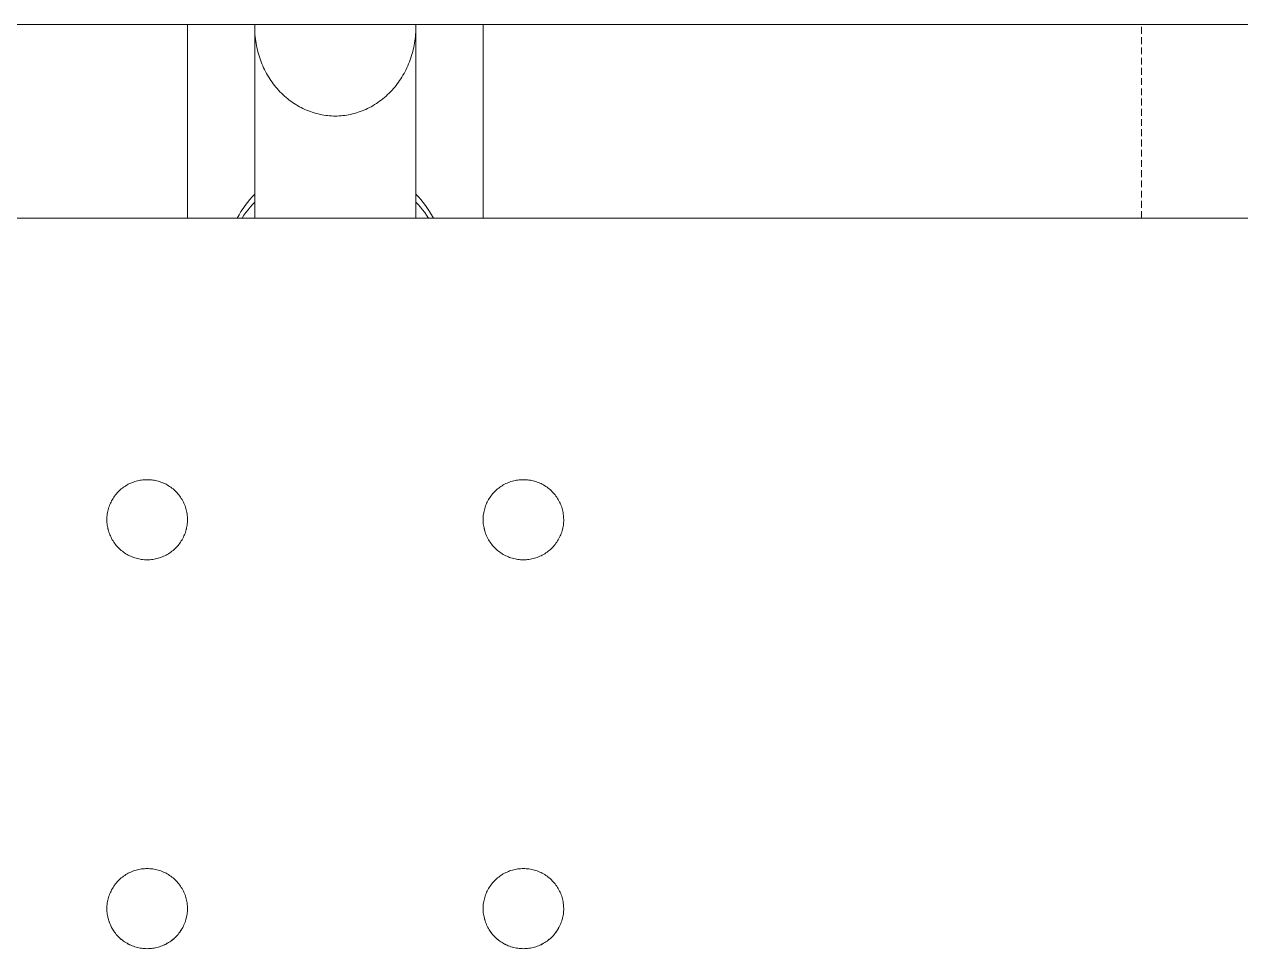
# Model space of a CAD drawing. Header units: millimetres. Extents: x -67 to 4862, y -244 to 3199.
# Drawn here: x 1205.6 to 1431.9, y 1393.1 to 1565.2 of the extents above; entities that cross this region are included whole.
import ezdxf

# ---------------------------------------------------------------- set-up
doc = ezdxf.new("R2010")
doc.units = ezdxf.units.MM
doc.linetypes.add('HIDDEN', pattern=[1.905, 1.27, -0.635])
doc.layers.add('ZANO_R', color=7, linetype='Continuous', lineweight=0)
doc.layers.add('ZANO_R_przerywana', color=7, linetype='HIDDEN', lineweight=0)

msp = doc.modelspace()

# ---------------------------------------------------------------- linework, layer by layer
at = {"layer": 'ZANO_R'}
for p, q in [((418.75, 1565.17), (2063.17, 1565.17)), ((1235.96, 1529.12), (1235.96, 1565.17)), ((1248.46, 1560.98), (1248.46, 1565.17)), ((1248.46, 1529.12), (1248.46, 1564.49)), ((1248.46, 1564.49), (1248.47, 1564.08)), ((1248.47, 1564.08), (1248.49, 1563.67)), ((1278.43, 1563.69), (1278.45, 1564.09)), ((1278.45, 1564.09), (1278.46, 1564.49)), ((1278.46, 1559.82), (1278.46, 1565.17)), ((1278.46, 1529.12), (1278.46, 1564.49)), ((1290.96, 1529.12), (1290.96, 1565.17)), ((1248.49, 1563.67), (1248.52, 1563.26)), ((1248.52, 1563.26), (1248.56, 1562.85)), ((1248.56, 1562.85), (1248.6, 1562.44)), ((1248.6, 1562.44), (1248.66, 1562.03)), ((1248.66, 1562.03), (1248.73, 1561.63)), ((1248.73, 1561.63), (1248.8, 1561.22)), ((1278.13, 1561.29), (1278.21, 1561.69)), ((1278.21, 1561.69), (1278.27, 1562.08)), ((1278.27, 1562.08), (1278.32, 1562.48)), ((1278.32, 1562.48), (1278.37, 1562.88)), ((1278.37, 1562.88), (1278.4, 1563.28)), ((1278.4, 1563.28), (1278.43, 1563.69)), ((1248.46, 1559.82), (1248.46, 1560.59)), ((1248.46, 1559.82), (1248.46, 1559.86)), ((1248.46, 1559.05), (1248.46, 1559.43)), ((1248.8, 1561.22), (1248.88, 1560.84)), ((1248.88, 1560.84), (1248.97, 1560.45)), ((1248.97, 1560.45), (1249.06, 1560.07)), ((1249.06, 1560.07), (1249.17, 1559.69)), ((1249.17, 1559.69), (1249.28, 1559.31)), ((1249.28, 1559.31), (1249.4, 1558.94)), ((1277.53, 1558.95), (1277.65, 1559.34)), ((1277.65, 1559.34), (1277.76, 1559.72)), ((1277.76, 1559.72), (1277.87, 1560.11)), ((1277.87, 1560.11), (1277.97, 1560.5)), ((1277.97, 1560.5), (1278.05, 1560.9)), ((1278.05, 1560.9), (1278.13, 1561.29)), ((1248.46, 1557.9), (1248.46, 1558.28)), ((1248.46, 1556.78), (1248.46, 1557.15)), ((1249.4, 1558.94), (1249.53, 1558.57)), ((1249.53, 1558.57), (1249.67, 1558.2)), ((1249.67, 1558.2), (1249.81, 1557.83)), ((1249.81, 1557.83), (1249.97, 1557.46)), ((1249.97, 1557.46), (1250.13, 1557.1)), ((1250.13, 1557.1), (1250.3, 1556.74)), ((1276.62, 1556.74), (1276.79, 1557.1)), ((1276.79, 1557.1), (1276.95, 1557.46)), ((1276.95, 1557.46), (1277.11, 1557.83)), ((1277.11, 1557.83), (1277.25, 1558.2)), ((1277.25, 1558.2), (1277.39, 1558.57)), ((1277.39, 1558.57), (1277.53, 1558.95)), ((1278.46, 1557.9), (1278.46, 1558.67)), ((1278.46, 1557.15), (1278.46, 1557.53)), ((1248.46, 1555.66), (1248.46, 1556.4)), ((1248.46, 1554.56), (1248.46, 1554.93)), ((1250.3, 1556.74), (1250.48, 1556.39)), ((1250.48, 1556.39), (1250.67, 1556.04)), ((1250.67, 1556.04), (1250.87, 1555.7)), ((1250.87, 1555.7), (1251.07, 1555.36)), ((1251.07, 1555.36), (1251.28, 1555.03)), ((1251.28, 1555.03), (1251.49, 1554.71)), ((1275.43, 1554.71), (1275.65, 1555.03)), ((1275.65, 1555.03), (1275.85, 1555.36)), ((1275.85, 1555.36), (1276.05, 1555.7)), ((1276.05, 1555.7), (1276.25, 1556.04)), ((1276.25, 1556.04), (1276.44, 1556.39)), ((1276.44, 1556.39), (1276.62, 1556.74)), ((1278.46, 1555.66), (1278.46, 1556.4)), ((1248.46, 1553.84), (1248.46, 1554.2)), ((1248.46, 1553.41), (1248.46, 1553.48)), ((1248.46, 1553.12), (1248.46, 1553.48)), ((1251.49, 1554.71), (1251.7, 1554.4)), ((1251.7, 1554.4), (1251.93, 1554.09)), ((1251.93, 1554.09), (1252.16, 1553.79)), ((1252.16, 1553.79), (1252.4, 1553.49)), ((1252.4, 1553.49), (1252.65, 1553.2)), ((1252.65, 1553.2), (1252.9, 1552.92)), ((1252.9, 1552.92), (1253.17, 1552.63)), ((1253.17, 1552.63), (1253.44, 1552.36)), ((1273.48, 1552.36), (1273.75, 1552.63)), ((1273.75, 1552.63), (1274.02, 1552.92)), ((1274.02, 1552.92), (1274.27, 1553.2)), ((1274.27, 1553.2), (1274.52, 1553.49)), ((1274.52, 1553.49), (1274.76, 1553.79)), ((1274.76, 1553.79), (1274.99, 1554.09)), ((1274.99, 1554.09), (1275.22, 1554.4)), ((1275.22, 1554.4), (1275.43, 1554.71)), ((1278.46, 1553.84), (1278.46, 1554.56)), ((1278.46, 1552.76), (1278.46, 1553.12)), ((1248.46, 1551.71), (1248.46, 1552.41)), ((1248.46, 1551.01), (1248.46, 1551.36)), ((1248.46, 1550.32), (1248.46, 1550.66)), ((1253.44, 1552.36), (1253.72, 1552.09)), ((1253.72, 1552.09), (1254.01, 1551.82)), ((1254.01, 1551.82), (1254.3, 1551.57)), ((1254.3, 1551.57), (1254.6, 1551.32)), ((1254.6, 1551.32), (1254.9, 1551.08)), ((1254.9, 1551.08), (1255.21, 1550.84)), ((1255.21, 1550.84), (1255.52, 1550.63)), ((1255.52, 1550.63), (1255.83, 1550.42)), ((1255.83, 1550.42), (1256.14, 1550.22)), ((1270.78, 1550.22), (1271.1, 1550.42)), ((1271.1, 1550.42), (1271.4, 1550.63)), ((1271.4, 1550.63), (1271.71, 1550.84)), ((1271.71, 1550.84), (1272.02, 1551.08)), ((1272.02, 1551.08), (1272.32, 1551.32)), ((1272.32, 1551.32), (1272.62, 1551.57)), ((1272.62, 1551.57), (1272.92, 1551.82)), ((1272.92, 1551.82), (1273.2, 1552.09)), ((1273.2, 1552.09), (1273.48, 1552.36)), ((1278.46, 1551.71), (1278.46, 1552.06)), ((1278.46, 1550.32), (1278.46, 1550.66)), ((1248.46, 1549.3), (1248.46, 1549.98)), ((1248.46, 1549.3), (1248.46, 1549.54)), ((1248.46, 1547.62), (1248.46, 1548.29)), ((1248.46, 1547.96), (1248.46, 1547.98)), ((1256.14, 1550.22), (1256.46, 1550.03)), ((1256.46, 1550.03), (1256.78, 1549.84)), ((1256.78, 1549.84), (1257.11, 1549.67)), ((1257.11, 1549.67), (1257.44, 1549.5)), ((1257.44, 1549.5), (1257.78, 1549.34)), ((1257.78, 1549.34), (1258.13, 1549.19)), ((1258.13, 1549.19), (1258.47, 1549.05)), ((1258.47, 1549.05), (1258.82, 1548.92)), ((1258.82, 1548.92), (1259.18, 1548.8)), ((1259.18, 1548.8), (1259.54, 1548.69)), ((1259.54, 1548.69), (1259.9, 1548.58)), ((1259.9, 1548.58), (1260.26, 1548.49)), ((1260.26, 1548.49), (1260.63, 1548.41)), ((1260.63, 1548.41), (1260.98, 1548.34)), ((1260.98, 1548.34), (1261.33, 1548.28)), ((1261.33, 1548.28), (1261.68, 1548.23)), ((1261.68, 1548.23), (1262.04, 1548.18)), ((1262.04, 1548.18), (1262.39, 1548.15)), ((1262.39, 1548.15), (1262.75, 1548.13)), ((1262.75, 1548.13), (1263.1, 1548.11)), ((1263.1, 1548.11), (1263.46, 1548.11)), ((1263.46, 1548.11), (1263.82, 1548.11)), ((1263.82, 1548.11), (1264.17, 1548.13)), ((1264.17, 1548.13), (1264.53, 1548.15)), ((1264.53, 1548.15), (1264.88, 1548.18)), ((1264.88, 1548.18), (1265.24, 1548.23)), ((1265.24, 1548.23), (1265.59, 1548.28)), ((1265.59, 1548.28), (1265.94, 1548.34)), ((1265.94, 1548.34), (1266.29, 1548.41)), ((1266.29, 1548.41), (1266.66, 1548.49)), ((1266.66, 1548.49), (1267.02, 1548.58)), ((1267.02, 1548.58), (1267.38, 1548.69)), ((1267.38, 1548.69), (1267.74, 1548.8)), ((1267.74, 1548.8), (1268.1, 1548.92)), ((1268.1, 1548.92), (1268.45, 1549.05)), ((1268.45, 1549.05), (1268.8, 1549.19)), ((1268.8, 1549.19), (1269.14, 1549.34)), ((1269.14, 1549.34), (1269.48, 1549.5)), ((1269.48, 1549.5), (1269.81, 1549.67)), ((1269.81, 1549.67), (1270.14, 1549.84)), ((1270.14, 1549.84), (1270.46, 1550.03)), ((1270.46, 1550.03), (1270.78, 1550.22)), ((1278.46, 1549.64), (1278.46, 1549.98)), ((1278.46, 1548.63), (1278.46, 1548.96)), ((1248.46, 1545.99), (1248.46, 1546.64)), ((1248.46, 1546.31), (1248.46, 1546.42)), ((1248.46, 1546.41), (1248.46, 1543.27)), ((1248.46, 1545.99), (1248.46, 1545.67)), ((1278.46, 1547.62), (1278.46, 1547.96)), ((1278.46, 1546.96), (1278.46, 1547.29)), ((1278.46, 1546.31), (1278.46, 1533.78)), ((1278.46, 1545.67), (1278.46, 1546.31)), ((1278.46, 1545.96), (1278.46, 1544.72)), ((1248.46, 1544.4), (1248.46, 1545.03)), ((1248.46, 1544.72), (1248.46, 1544.85)), ((1248.46, 1544.4), (1248.46, 1544.09)), ((1248.46, 1542.86), (1248.46, 1543.47)), ((1278.46, 1544.09), (1278.46, 1544.72)), ((1278.46, 1543.65), (1278.46, 1543.16)), ((1248.46, 1543.27), (1248.46, 1540.11)), ((1248.46, 1543.16), (1248.46, 1543.27)), ((1248.46, 1542.86), (1248.46, 1542.56)), ((1248.46, 1541.36), (1248.46, 1541.96)), ((1248.46, 1541.66), (1248.46, 1541.69)), ((1278.46, 1542.56), (1278.46, 1543.16)), ((1278.46, 1541.96), (1278.46, 1541.66)), ((1278.46, 1541.36), (1278.46, 1541.66)), ((1248.46, 1541.07), (1248.46, 1540.78)), ((1248.46, 1539.91), (1248.46, 1540.2)), ((1248.46, 1540), (1248.46, 1536.93)), ((1248.46, 1539.63), (1248.46, 1539.35)), ((1278.46, 1540.78), (1278.46, 1541.07)), ((1278.46, 1540.2), (1278.46, 1540.12)), ((1278.46, 1539.91), (1278.46, 1540.2)), ((1278.46, 1539.35), (1278.46, 1539.63)), ((1248.46, 1538.24), (1248.46, 1538.79)), ((1248.46, 1538.51), (1248.46, 1538.52)), ((1248.46, 1537.97), (1248.46, 1537.7)), ((1248.46, 1536.63), (1248.46, 1537.16)), ((1248.46, 1536.89), (1248.46, 1535.34)), ((1278.46, 1538.79), (1278.46, 1538.51)), ((1278.46, 1538.24), (1278.46, 1538.51)), ((1278.46, 1537.7), (1278.46, 1537.97)), ((1278.46, 1537.16), (1278.46, 1536.94)), ((1278.46, 1536.63), (1278.46, 1537.16)), ((1248.46, 1536.37), (1248.46, 1536.11)), ((1248.46, 1535.09), (1248.46, 1535.35)), ((1248.46, 1535.09), (1248.46, 1535.34)), ((1248.46, 1535.33), (1248.46, 1533.78)), ((1248.46, 1534.85), (1248.46, 1534.6)), ((1278.46, 1536.11), (1278.46, 1536.37)), ((1278.46, 1535.35), (1278.46, 1535.34)), ((1278.46, 1535.09), (1278.46, 1535.35)), ((1278.46, 1534.6), (1278.46, 1534.85)), ((1247.1, 1532.01), (1247.54, 1532.55)), ((1247.54, 1532.55), (1247.99, 1533.07)), ((1247.99, 1533.07), (1248.46, 1533.58)), ((1248.46, 1533.16), (1248.46, 1533.87)), ((1248.46, 1533.58), (1248.46, 1532.21)), ((1248.46, 1533.16), (1248.46, 1532.92)), ((1248.46, 1531.78), (1248.46, 1532.46)), ((1278.46, 1532.92), (1278.46, 1533.87)), ((1278.46, 1533.58), (1278.46, 1532.21)), ((1278.46, 1533.58), (1278.93, 1533.07)), ((1278.46, 1531.78), (1278.46, 1532.46)), ((1278.93, 1533.07), (1279.38, 1532.55)), ((1279.38, 1532.55), (1279.82, 1532.01)), ((1245.55, 1529.72), (1245.91, 1530.32)), ((1245.91, 1530.32), (1246.29, 1530.89)), ((1246.29, 1530.89), (1246.69, 1531.46)), ((1246.46, 1529.64), (1246.83, 1530.16)), ((1246.69, 1531.46), (1247.1, 1532.01)), ((1246.83, 1530.16), (1247.22, 1530.66)), ((1247.22, 1530.66), (1247.62, 1531.14)), ((1247.62, 1531.14), (1248.03, 1531.62)), ((1248.03, 1531.62), (1248.46, 1532.08)), ((1248.46, 1532.08), (1248.46, 1530.64)), ((1248.46, 1531.56), (1248.46, 1531.34)), ((1248.46, 1530.49), (1248.46, 1530.7)), ((1248.46, 1530.49), (1248.46, 1530.53)), ((1248.46, 1530.52), (1248.46, 1529.12)), ((1248.46, 1530.07), (1248.46, 1529.87)), ((1278.46, 1532.08), (1278.46, 1529.12)), ((1278.46, 1532.08), (1278.89, 1531.62)), ((1278.46, 1531.34), (1278.46, 1531.56)), ((1278.46, 1530.49), (1278.46, 1530.7)), ((1278.46, 1530.53), (1278.46, 1530.49)), ((1278.46, 1529.87), (1278.46, 1530.07)), ((1278.89, 1531.62), (1279.3, 1531.14)), ((1279.3, 1531.14), (1279.7, 1530.66)), ((1279.7, 1530.66), (1280.09, 1530.16)), ((1279.82, 1532.01), (1280.23, 1531.46)), ((1280.09, 1530.16), (1280.46, 1529.64)), ((1280.23, 1531.46), (1280.63, 1530.89)), ((1280.63, 1530.89), (1281.01, 1530.32)), ((1281.01, 1530.32), (1281.37, 1529.72)), ((1263.53, 1529.12), (418.75, 1529.12)), ((1245.22, 1529.12), (1245.55, 1529.72)), ((1246.11, 1529.12), (1246.46, 1529.64)), ((1248.46, 1529.66), (1248.46, 1529.12)), ((1248.46, 1529.12), (1248.46, 1529.46)), ((1263.53, 1529.12), (2453.17, 1529.12)), ((1278.46, 1529.12), (1278.46, 1529.66)), ((1280.46, 1529.64), (1280.81, 1529.12)), ((1281.37, 1529.72), (1281.71, 1529.12)), ((1226.4, 1480.14), (1226.15, 1480.06)), ((1226.65, 1480.2), (1226.4, 1480.14)), ((1226.91, 1480.26), (1226.65, 1480.2)), ((1227.16, 1480.31), (1226.91, 1480.26)), ((1227.42, 1480.35), (1227.16, 1480.31)), ((1227.68, 1480.38), (1227.42, 1480.35)), ((1227.94, 1480.4), (1227.68, 1480.38)), ((1228.2, 1480.42), (1227.94, 1480.4)), ((1228.46, 1480.42), (1228.2, 1480.42)), ((1228.72, 1480.42), (1228.46, 1480.42)), ((1228.98, 1480.4), (1228.72, 1480.42)), ((1229.24, 1480.38), (1228.98, 1480.4)), ((1229.5, 1480.35), (1229.24, 1480.38)), ((1229.76, 1480.31), (1229.5, 1480.35)), ((1230.01, 1480.26), (1229.76, 1480.31)), ((1230.27, 1480.2), (1230.01, 1480.26)), ((1230.52, 1480.14), (1230.27, 1480.2)), ((1230.77, 1480.06), (1230.52, 1480.14)), ((1296.15, 1480.06), (1296.4, 1480.14)), ((1296.4, 1480.14), (1296.65, 1480.2)), ((1296.65, 1480.2), (1296.91, 1480.26)), ((1296.91, 1480.26), (1297.16, 1480.31)), ((1297.16, 1480.31), (1297.42, 1480.35)), ((1297.42, 1480.35), (1297.68, 1480.38)), ((1297.68, 1480.38), (1297.94, 1480.4)), ((1297.94, 1480.4), (1298.2, 1480.42)), ((1298.2, 1480.42), (1298.46, 1480.42)), ((1298.46, 1480.42), (1298.72, 1480.42)), ((1298.72, 1480.42), (1298.98, 1480.4)), ((1298.98, 1480.4), (1299.24, 1480.38)), ((1299.24, 1480.38), (1299.5, 1480.35)), ((1299.5, 1480.35), (1299.76, 1480.31)), ((1299.76, 1480.31), (1300.01, 1480.26)), ((1300.01, 1480.26), (1300.27, 1480.2)), ((1300.27, 1480.2), (1300.52, 1480.14)), ((1300.52, 1480.14), (1300.77, 1480.06)), ((1222.9, 1477.97), (1222.73, 1477.77)), ((1223.08, 1478.16), (1222.9, 1477.97)), ((1223.26, 1478.34), (1223.08, 1478.16)), ((1223.45, 1478.52), (1223.26, 1478.34)), ((1223.65, 1478.69), (1223.45, 1478.52)), ((1223.86, 1478.85), (1223.65, 1478.69)), ((1224.06, 1479.01), (1223.86, 1478.85)), ((1224.28, 1479.16), (1224.06, 1479.01)), ((1224.5, 1479.3), (1224.28, 1479.16)), ((1224.72, 1479.43), (1224.5, 1479.3)), ((1224.95, 1479.56), (1224.72, 1479.43)), ((1225.18, 1479.68), (1224.95, 1479.56)), ((1225.42, 1479.79), (1225.18, 1479.68)), ((1225.66, 1479.89), (1225.42, 1479.79)), ((1225.9, 1479.98), (1225.66, 1479.89)), ((1226.15, 1480.06), (1225.9, 1479.98)), ((1231.02, 1479.98), (1230.77, 1480.06)), ((1231.26, 1479.89), (1231.02, 1479.98)), ((1231.5, 1479.79), (1231.26, 1479.89)), ((1231.74, 1479.68), (1231.5, 1479.79)), ((1231.97, 1479.56), (1231.74, 1479.68)), ((1232.2, 1479.43), (1231.97, 1479.56)), ((1232.42, 1479.3), (1232.2, 1479.43)), ((1232.64, 1479.16), (1232.42, 1479.3)), ((1232.86, 1479.01), (1232.64, 1479.16)), ((1233.07, 1478.85), (1232.86, 1479.01)), ((1233.27, 1478.69), (1233.07, 1478.85)), ((1233.47, 1478.52), (1233.27, 1478.69)), ((1233.66, 1478.34), (1233.47, 1478.52)), ((1233.84, 1478.16), (1233.66, 1478.34)), ((1234.02, 1477.97), (1233.84, 1478.16)), ((1234.19, 1477.77), (1234.02, 1477.97)), ((1292.73, 1477.77), (1292.9, 1477.97)), ((1292.9, 1477.97), (1293.08, 1478.16)), ((1293.08, 1478.16), (1293.26, 1478.34)), ((1293.26, 1478.34), (1293.45, 1478.52)), ((1293.45, 1478.52), (1293.65, 1478.69)), ((1293.65, 1478.69), (1293.86, 1478.85)), ((1293.86, 1478.85), (1294.06, 1479.01)), ((1294.06, 1479.01), (1294.28, 1479.16)), ((1294.28, 1479.16), (1294.5, 1479.3)), ((1294.5, 1479.3), (1294.72, 1479.43)), ((1294.72, 1479.43), (1294.95, 1479.56)), ((1294.95, 1479.56), (1295.18, 1479.68)), ((1295.18, 1479.68), (1295.42, 1479.79)), ((1295.42, 1479.79), (1295.66, 1479.89)), ((1295.66, 1479.89), (1295.9, 1479.98)), ((1295.9, 1479.98), (1296.15, 1480.06)), ((1300.77, 1480.06), (1301.02, 1479.98)), ((1301.02, 1479.98), (1301.26, 1479.89)), ((1301.26, 1479.89), (1301.5, 1479.79)), ((1301.5, 1479.79), (1301.74, 1479.68)), ((1301.74, 1479.68), (1301.97, 1479.56)), ((1301.97, 1479.56), (1302.2, 1479.43)), ((1302.2, 1479.43), (1302.42, 1479.3)), ((1302.42, 1479.3), (1302.64, 1479.16)), ((1302.64, 1479.16), (1302.86, 1479.01)), ((1302.86, 1479.01), (1303.07, 1478.85)), ((1303.07, 1478.85), (1303.27, 1478.69)), ((1303.27, 1478.69), (1303.47, 1478.52)), ((1303.47, 1478.52), (1303.66, 1478.34)), ((1303.66, 1478.34), (1303.84, 1478.16)), ((1303.84, 1478.16), (1304.02, 1477.97)), ((1304.02, 1477.97), (1304.19, 1477.77)), ((1221.52, 1475.78), (1221.42, 1475.53)), ((1221.62, 1476.02), (1221.52, 1475.78)), ((1221.73, 1476.25), (1221.62, 1476.02)), ((1221.85, 1476.48), (1221.73, 1476.25)), ((1221.98, 1476.71), (1221.85, 1476.48)), ((1222.11, 1476.93), (1221.98, 1476.71)), ((1222.25, 1477.15), (1222.11, 1476.93)), ((1222.41, 1477.37), (1222.25, 1477.15)), ((1222.56, 1477.57), (1222.41, 1477.37)), ((1222.73, 1477.77), (1222.56, 1477.57)), ((1234.36, 1477.57), (1234.19, 1477.77)), ((1234.52, 1477.37), (1234.36, 1477.57)), ((1234.67, 1477.15), (1234.52, 1477.37)), ((1234.81, 1476.93), (1234.67, 1477.15)), ((1234.94, 1476.71), (1234.81, 1476.93)), ((1235.07, 1476.48), (1234.94, 1476.71)), ((1235.19, 1476.25), (1235.07, 1476.48)), ((1235.3, 1476.02), (1235.19, 1476.25)), ((1235.4, 1475.78), (1235.3, 1476.02)), ((1235.5, 1475.53), (1235.4, 1475.78)), ((1291.42, 1475.53), (1291.52, 1475.78)), ((1291.52, 1475.78), (1291.62, 1476.02)), ((1291.62, 1476.02), (1291.73, 1476.25)), ((1291.73, 1476.25), (1291.85, 1476.48)), ((1291.85, 1476.48), (1291.98, 1476.71)), ((1291.98, 1476.71), (1292.11, 1476.93)), ((1292.11, 1476.93), (1292.25, 1477.15)), ((1292.25, 1477.15), (1292.41, 1477.37)), ((1292.41, 1477.37), (1292.56, 1477.57)), ((1292.56, 1477.57), (1292.73, 1477.77)), ((1304.19, 1477.77), (1304.36, 1477.57)), ((1304.36, 1477.57), (1304.52, 1477.37)), ((1304.52, 1477.37), (1304.67, 1477.15)), ((1304.67, 1477.15), (1304.81, 1476.93)), ((1304.81, 1476.93), (1304.94, 1476.71)), ((1304.94, 1476.71), (1305.07, 1476.48)), ((1305.07, 1476.48), (1305.19, 1476.25)), ((1305.19, 1476.25), (1305.3, 1476.02)), ((1305.3, 1476.02), (1305.4, 1475.78)), ((1305.4, 1475.78), (1305.5, 1475.53)), ((1220.98, 1473.5), (1220.97, 1473.24)), ((1221, 1473.76), (1220.98, 1473.5)), ((1221.04, 1474.02), (1221, 1473.76)), ((1221.08, 1474.28), (1221.04, 1474.02)), ((1221.13, 1474.53), (1221.08, 1474.28)), ((1221.19, 1474.79), (1221.13, 1474.53)), ((1221.26, 1475.04), (1221.19, 1474.79)), ((1221.34, 1475.29), (1221.26, 1475.04)), ((1221.42, 1475.53), (1221.34, 1475.29)), ((1235.59, 1475.29), (1235.5, 1475.53)), ((1235.66, 1475.04), (1235.59, 1475.29)), ((1235.73, 1474.79), (1235.66, 1475.04)), ((1235.79, 1474.53), (1235.73, 1474.79)), ((1235.84, 1474.28), (1235.79, 1474.53)), ((1235.88, 1474.02), (1235.84, 1474.28)), ((1235.92, 1473.76), (1235.88, 1474.02)), ((1235.94, 1473.5), (1235.92, 1473.76)), ((1235.95, 1473.24), (1235.94, 1473.5)), ((1290.97, 1473.24), (1290.98, 1473.5)), ((1290.98, 1473.5), (1291, 1473.76)), ((1291, 1473.76), (1291.04, 1474.02)), ((1291.04, 1474.02), (1291.08, 1474.28)), ((1291.08, 1474.28), (1291.13, 1474.53)), ((1291.13, 1474.53), (1291.19, 1474.79)), ((1291.19, 1474.79), (1291.26, 1475.04)), ((1291.26, 1475.04), (1291.34, 1475.29)), ((1291.34, 1475.29), (1291.42, 1475.53)), ((1305.5, 1475.53), (1305.59, 1475.29)), ((1305.59, 1475.29), (1305.66, 1475.04)), ((1305.66, 1475.04), (1305.73, 1474.79)), ((1305.73, 1474.79), (1305.79, 1474.53)), ((1305.79, 1474.53), (1305.84, 1474.28)), ((1305.84, 1474.28), (1305.88, 1474.02)), ((1305.88, 1474.02), (1305.92, 1473.76)), ((1305.92, 1473.76), (1305.94, 1473.5)), ((1305.94, 1473.5), (1305.95, 1473.24)), ((1220.97, 1473.24), (1220.96, 1472.98)), ((1220.97, 1472.72), (1220.96, 1472.98)), ((1220.98, 1472.46), (1220.97, 1472.72)), ((1221, 1472.2), (1220.98, 1472.46)), ((1221.04, 1471.94), (1221, 1472.2)), ((1221.08, 1471.68), (1221.04, 1471.94)), ((1221.13, 1471.43), (1221.08, 1471.68)), ((1221.19, 1471.17), (1221.13, 1471.43)), ((1221.16, 1471.28), (1221.2, 1471.11)), ((1221.26, 1470.92), (1221.19, 1471.17)), ((1221.2, 1471.11), (1221.25, 1470.93)), ((1235.73, 1471.17), (1235.67, 1470.92)), ((1235.67, 1470.93), (1235.72, 1471.11)), ((1235.72, 1471.11), (1235.76, 1471.28)), ((1235.79, 1471.43), (1235.73, 1471.17)), ((1235.84, 1471.68), (1235.79, 1471.43)), ((1235.89, 1471.94), (1235.84, 1471.68)), ((1235.92, 1472.2), (1235.89, 1471.94)), ((1235.94, 1472.46), (1235.92, 1472.2)), ((1235.96, 1472.72), (1235.94, 1472.46)), ((1235.96, 1472.98), (1235.95, 1473.24)), ((1235.96, 1472.98), (1235.96, 1472.72)), ((1290.96, 1472.98), (1290.97, 1473.24)), ((1290.97, 1472.72), (1290.96, 1472.98)), ((1290.98, 1472.46), (1290.97, 1472.72)), ((1291, 1472.2), (1290.98, 1472.46)), ((1291.04, 1471.94), (1291, 1472.2)), ((1291.08, 1471.68), (1291.04, 1471.94)), ((1291.13, 1471.43), (1291.08, 1471.68)), ((1291.19, 1471.17), (1291.13, 1471.43)), ((1291.2, 1471.11), (1291.16, 1471.28)), ((1291.26, 1470.92), (1291.19, 1471.17)), ((1291.25, 1470.93), (1291.2, 1471.11)), ((1305.73, 1471.17), (1305.67, 1470.92)), ((1305.72, 1471.11), (1305.67, 1470.93)), ((1305.76, 1471.28), (1305.72, 1471.11)), ((1305.79, 1471.43), (1305.73, 1471.17)), ((1305.84, 1471.68), (1305.79, 1471.43)), ((1305.89, 1471.94), (1305.84, 1471.68)), ((1305.92, 1472.2), (1305.89, 1471.94)), ((1305.94, 1472.46), (1305.92, 1472.2)), ((1305.96, 1472.72), (1305.94, 1472.46)), ((1305.95, 1473.24), (1305.96, 1472.98)), ((1305.96, 1472.98), (1305.96, 1472.72)), ((1221.33, 1470.67), (1221.26, 1470.92)), ((1221.42, 1470.42), (1221.33, 1470.67)), ((1221.51, 1470.18), (1221.42, 1470.42)), ((1221.61, 1469.94), (1221.51, 1470.18)), ((1221.73, 1469.7), (1221.61, 1469.94)), ((1221.84, 1469.47), (1221.73, 1469.7)), ((1221.97, 1469.24), (1221.84, 1469.47)), ((1222.11, 1469.02), (1221.97, 1469.24)), ((1222.25, 1468.8), (1222.11, 1469.02)), ((1222.4, 1468.59), (1222.25, 1468.8)), ((1234.67, 1468.8), (1234.52, 1468.59)), ((1234.81, 1469.02), (1234.67, 1468.8)), ((1234.95, 1469.24), (1234.81, 1469.02)), ((1235.08, 1469.47), (1234.95, 1469.24)), ((1235.2, 1469.7), (1235.08, 1469.47)), ((1235.31, 1469.94), (1235.2, 1469.7)), ((1235.41, 1470.18), (1235.31, 1469.94)), ((1235.5, 1470.42), (1235.41, 1470.18)), ((1235.59, 1470.67), (1235.5, 1470.42)), ((1235.67, 1470.92), (1235.59, 1470.67)), ((1291.33, 1470.67), (1291.26, 1470.92)), ((1291.42, 1470.42), (1291.33, 1470.67)), ((1291.51, 1470.18), (1291.42, 1470.42)), ((1291.61, 1469.94), (1291.51, 1470.18)), ((1291.73, 1469.7), (1291.61, 1469.94)), ((1291.84, 1469.47), (1291.73, 1469.7)), ((1291.97, 1469.24), (1291.84, 1469.47)), ((1292.11, 1469.02), (1291.97, 1469.24)), ((1292.25, 1468.8), (1292.11, 1469.02)), ((1292.4, 1468.59), (1292.25, 1468.8)), ((1304.67, 1468.8), (1304.52, 1468.59)), ((1304.81, 1469.02), (1304.67, 1468.8)), ((1304.95, 1469.24), (1304.81, 1469.02)), ((1305.08, 1469.47), (1304.95, 1469.24)), ((1305.2, 1469.7), (1305.08, 1469.47)), ((1305.31, 1469.94), (1305.2, 1469.7)), ((1305.41, 1470.18), (1305.31, 1469.94)), ((1305.5, 1470.42), (1305.41, 1470.18)), ((1305.59, 1470.67), (1305.5, 1470.42)), ((1305.67, 1470.92), (1305.59, 1470.67)), ((1222.56, 1468.38), (1222.4, 1468.59)), ((1222.72, 1468.18), (1222.56, 1468.38)), ((1222.89, 1467.98), (1222.72, 1468.18)), ((1223.07, 1467.79), (1222.89, 1467.98)), ((1223.26, 1467.6), (1223.07, 1467.79)), ((1223.45, 1467.43), (1223.26, 1467.6)), ((1223.65, 1467.26), (1223.45, 1467.43)), ((1223.85, 1467.09), (1223.65, 1467.26)), ((1224.06, 1466.93), (1223.85, 1467.09)), ((1224.27, 1466.79), (1224.06, 1466.93)), ((1224.49, 1466.64), (1224.27, 1466.79)), ((1224.72, 1466.51), (1224.49, 1466.64)), ((1224.95, 1466.38), (1224.72, 1466.51)), ((1232.2, 1466.51), (1231.98, 1466.38)), ((1232.43, 1466.64), (1232.2, 1466.51)), ((1232.65, 1466.79), (1232.43, 1466.64)), ((1232.86, 1466.93), (1232.65, 1466.79)), ((1233.07, 1467.09), (1232.86, 1466.93)), ((1233.27, 1467.26), (1233.07, 1467.09)), ((1233.47, 1467.43), (1233.27, 1467.26)), ((1233.66, 1467.6), (1233.47, 1467.43)), ((1233.85, 1467.79), (1233.66, 1467.6)), ((1234.03, 1467.98), (1233.85, 1467.79)), ((1234.2, 1468.18), (1234.03, 1467.98)), ((1234.36, 1468.38), (1234.2, 1468.18)), ((1234.52, 1468.59), (1234.36, 1468.38)), ((1292.56, 1468.38), (1292.4, 1468.59)), ((1292.72, 1468.18), (1292.56, 1468.38)), ((1292.89, 1467.98), (1292.72, 1468.18)), ((1293.07, 1467.79), (1292.89, 1467.98)), ((1293.26, 1467.6), (1293.07, 1467.79)), ((1293.45, 1467.43), (1293.26, 1467.6)), ((1293.65, 1467.26), (1293.45, 1467.43)), ((1293.85, 1467.09), (1293.65, 1467.26)), ((1294.06, 1466.93), (1293.85, 1467.09)), ((1294.27, 1466.79), (1294.06, 1466.93)), ((1294.49, 1466.64), (1294.27, 1466.79)), ((1294.72, 1466.51), (1294.49, 1466.64)), ((1294.95, 1466.38), (1294.72, 1466.51)), ((1302.2, 1466.51), (1301.98, 1466.38)), ((1302.43, 1466.64), (1302.2, 1466.51)), ((1302.65, 1466.79), (1302.43, 1466.64)), ((1302.86, 1466.93), (1302.65, 1466.79)), ((1303.07, 1467.09), (1302.86, 1466.93)), ((1303.27, 1467.26), (1303.07, 1467.09)), ((1303.47, 1467.43), (1303.27, 1467.26)), ((1303.66, 1467.6), (1303.47, 1467.43)), ((1303.85, 1467.79), (1303.66, 1467.6)), ((1304.03, 1467.98), (1303.85, 1467.79)), ((1304.2, 1468.18), (1304.03, 1467.98)), ((1304.36, 1468.38), (1304.2, 1468.18)), ((1304.52, 1468.59), (1304.36, 1468.38)), ((1225.18, 1466.27), (1224.95, 1466.38)), ((1225.42, 1466.16), (1225.18, 1466.27)), ((1225.66, 1466.05), (1225.42, 1466.16)), ((1225.9, 1465.96), (1225.66, 1466.05)), ((1226.15, 1465.88), (1225.9, 1465.96)), ((1226.4, 1465.8), (1226.15, 1465.88)), ((1226.65, 1465.73), (1226.4, 1465.8)), ((1226.9, 1465.68), (1226.65, 1465.73)), ((1227.16, 1465.63), (1226.9, 1465.68)), ((1227.42, 1465.59), (1227.16, 1465.63)), ((1227.68, 1465.55), (1227.42, 1465.59)), ((1227.94, 1465.53), (1227.68, 1465.55)), ((1228.2, 1465.52), (1227.94, 1465.53)), ((1228.46, 1465.52), (1228.2, 1465.52)), ((1228.72, 1465.52), (1228.46, 1465.52)), ((1228.98, 1465.53), (1228.72, 1465.52)), ((1229.24, 1465.55), (1228.98, 1465.53)), ((1229.5, 1465.59), (1229.24, 1465.55)), ((1229.76, 1465.63), (1229.5, 1465.59)), ((1230.02, 1465.68), (1229.76, 1465.63)), ((1230.27, 1465.73), (1230.02, 1465.68)), ((1230.52, 1465.8), (1230.27, 1465.73)), ((1230.77, 1465.88), (1230.52, 1465.8)), ((1231.02, 1465.96), (1230.77, 1465.88)), ((1231.26, 1466.05), (1231.02, 1465.96)), ((1231.51, 1466.16), (1231.26, 1466.05)), ((1231.74, 1466.27), (1231.51, 1466.16)), ((1231.98, 1466.38), (1231.74, 1466.27)), ((1295.18, 1466.27), (1294.95, 1466.38)), ((1295.42, 1466.16), (1295.18, 1466.27)), ((1295.66, 1466.05), (1295.42, 1466.16)), ((1295.9, 1465.96), (1295.66, 1466.05)), ((1296.15, 1465.88), (1295.9, 1465.96)), ((1296.4, 1465.8), (1296.15, 1465.88)), ((1296.65, 1465.73), (1296.4, 1465.8)), ((1296.9, 1465.68), (1296.65, 1465.73)), ((1297.16, 1465.63), (1296.9, 1465.68)), ((1297.42, 1465.59), (1297.16, 1465.63)), ((1297.68, 1465.55), (1297.42, 1465.59)), ((1297.94, 1465.53), (1297.68, 1465.55)), ((1298.2, 1465.52), (1297.94, 1465.53)), ((1298.46, 1465.52), (1298.2, 1465.52)), ((1298.72, 1465.52), (1298.46, 1465.52)), ((1298.98, 1465.53), (1298.72, 1465.52)), ((1299.24, 1465.55), (1298.98, 1465.53)), ((1299.5, 1465.59), (1299.24, 1465.55)), ((1299.76, 1465.63), (1299.5, 1465.59)), ((1300.02, 1465.68), (1299.76, 1465.63)), ((1300.27, 1465.73), (1300.02, 1465.68)), ((1300.52, 1465.8), (1300.27, 1465.73)), ((1300.77, 1465.88), (1300.52, 1465.8)), ((1301.02, 1465.96), (1300.77, 1465.88)), ((1301.26, 1466.05), (1301.02, 1465.96)), ((1301.51, 1466.16), (1301.26, 1466.05)), ((1301.74, 1466.27), (1301.51, 1466.16)), ((1301.98, 1466.38), (1301.74, 1466.27)), ((1226.15, 1407.67), (1225.9, 1407.59)), ((1226.4, 1407.75), (1226.15, 1407.67)), ((1226.65, 1407.81), (1226.4, 1407.75)), ((1226.91, 1407.87), (1226.65, 1407.81)), ((1227.16, 1407.92), (1226.91, 1407.87)), ((1227.42, 1407.96), (1227.16, 1407.92)), ((1227.68, 1407.99), (1227.42, 1407.96)), ((1227.94, 1408.01), (1227.68, 1407.99)), ((1228.2, 1408.02), (1227.94, 1408.01)), ((1228.46, 1408.03), (1228.2, 1408.02)), ((1228.72, 1408.02), (1228.46, 1408.03)), ((1228.98, 1408.01), (1228.72, 1408.02)), ((1229.24, 1407.99), (1228.98, 1408.01)), ((1229.5, 1407.96), (1229.24, 1407.99)), ((1229.76, 1407.92), (1229.5, 1407.96)), ((1230.01, 1407.87), (1229.76, 1407.92)), ((1230.27, 1407.81), (1230.01, 1407.87)), ((1230.52, 1407.75), (1230.27, 1407.81)), ((1230.77, 1407.67), (1230.52, 1407.75)), ((1231.02, 1407.59), (1230.77, 1407.67)), ((1295.9, 1407.59), (1296.15, 1407.67)), ((1296.15, 1407.67), (1296.4, 1407.75)), ((1296.4, 1407.75), (1296.65, 1407.81)), ((1296.65, 1407.81), (1296.91, 1407.87)), ((1296.91, 1407.87), (1297.16, 1407.92)), ((1297.16, 1407.92), (1297.42, 1407.96)), ((1297.42, 1407.96), (1297.68, 1407.99)), ((1297.68, 1407.99), (1297.94, 1408.01)), ((1297.94, 1408.01), (1298.2, 1408.02)), ((1298.2, 1408.02), (1298.46, 1408.03)), ((1298.46, 1408.03), (1298.72, 1408.02)), ((1298.72, 1408.02), (1298.98, 1408.01)), ((1298.98, 1408.01), (1299.24, 1407.99)), ((1299.24, 1407.99), (1299.5, 1407.96)), ((1299.5, 1407.96), (1299.76, 1407.92)), ((1299.76, 1407.92), (1300.01, 1407.87)), ((1300.01, 1407.87), (1300.27, 1407.81)), ((1300.27, 1407.81), (1300.52, 1407.75)), ((1300.52, 1407.75), (1300.77, 1407.67)), ((1300.77, 1407.67), (1301.02, 1407.59)), ((1222.9, 1405.58), (1222.73, 1405.38)), ((1223.08, 1405.77), (1222.9, 1405.58)), ((1223.26, 1405.95), (1223.08, 1405.77)), ((1223.45, 1406.13), (1223.26, 1405.95)), ((1223.65, 1406.3), (1223.45, 1406.13)), ((1223.86, 1406.46), (1223.65, 1406.3)), ((1224.06, 1406.62), (1223.86, 1406.46)), ((1224.28, 1406.77), (1224.06, 1406.62)), ((1224.5, 1406.91), (1224.28, 1406.77)), ((1224.72, 1407.04), (1224.5, 1406.91)), ((1224.95, 1407.17), (1224.72, 1407.04)), ((1225.18, 1407.28), (1224.95, 1407.17)), ((1225.42, 1407.39), (1225.18, 1407.28)), ((1225.66, 1407.49), (1225.42, 1407.39)), ((1225.9, 1407.59), (1225.66, 1407.49)), ((1231.26, 1407.49), (1231.02, 1407.59)), ((1231.5, 1407.39), (1231.26, 1407.49)), ((1231.74, 1407.28), (1231.5, 1407.39)), ((1231.97, 1407.17), (1231.74, 1407.28)), ((1232.2, 1407.04), (1231.97, 1407.17)), ((1232.42, 1406.91), (1232.2, 1407.04)), ((1232.64, 1406.77), (1232.42, 1406.91)), ((1232.86, 1406.62), (1232.64, 1406.77)), ((1233.07, 1406.46), (1232.86, 1406.62)), ((1233.27, 1406.3), (1233.07, 1406.46)), ((1233.47, 1406.13), (1233.27, 1406.3)), ((1233.66, 1405.95), (1233.47, 1406.13)), ((1233.84, 1405.77), (1233.66, 1405.95)), ((1234.02, 1405.58), (1233.84, 1405.77)), ((1234.19, 1405.38), (1234.02, 1405.58)), ((1292.73, 1405.38), (1292.9, 1405.58)), ((1292.9, 1405.58), (1293.08, 1405.77)), ((1293.08, 1405.77), (1293.26, 1405.95)), ((1293.26, 1405.95), (1293.45, 1406.13)), ((1293.45, 1406.13), (1293.65, 1406.3)), ((1293.65, 1406.3), (1293.86, 1406.46)), ((1293.86, 1406.46), (1294.06, 1406.62)), ((1294.06, 1406.62), (1294.28, 1406.77)), ((1294.28, 1406.77), (1294.5, 1406.91)), ((1294.5, 1406.91), (1294.72, 1407.04)), ((1294.72, 1407.04), (1294.95, 1407.17)), ((1294.95, 1407.17), (1295.18, 1407.28)), ((1295.18, 1407.28), (1295.42, 1407.39)), ((1295.42, 1407.39), (1295.66, 1407.49)), ((1295.66, 1407.49), (1295.9, 1407.59)), ((1301.02, 1407.59), (1301.26, 1407.49)), ((1301.26, 1407.49), (1301.5, 1407.39)), ((1301.5, 1407.39), (1301.74, 1407.28)), ((1301.74, 1407.28), (1301.97, 1407.17)), ((1301.97, 1407.17), (1302.2, 1407.04)), ((1302.2, 1407.04), (1302.42, 1406.91)), ((1302.42, 1406.91), (1302.64, 1406.77)), ((1302.64, 1406.77), (1302.86, 1406.62)), ((1302.86, 1406.62), (1303.07, 1406.46)), ((1303.07, 1406.46), (1303.27, 1406.3)), ((1303.27, 1406.3), (1303.47, 1406.13)), ((1303.47, 1406.13), (1303.66, 1405.95)), ((1303.66, 1405.95), (1303.84, 1405.77)), ((1303.84, 1405.77), (1304.02, 1405.58)), ((1304.02, 1405.58), (1304.19, 1405.38)), ((1221.42, 1403.14), (1221.34, 1402.9)), ((1221.52, 1403.39), (1221.42, 1403.14)), ((1221.62, 1403.62), (1221.52, 1403.39)), ((1221.73, 1403.86), (1221.62, 1403.62)), ((1221.85, 1404.09), (1221.73, 1403.86)), ((1221.98, 1404.32), (1221.85, 1404.09)), ((1222.11, 1404.54), (1221.98, 1404.32)), ((1222.25, 1404.76), (1222.11, 1404.54)), ((1222.41, 1404.97), (1222.25, 1404.76)), ((1222.56, 1405.18), (1222.41, 1404.97)), ((1222.73, 1405.38), (1222.56, 1405.18)), ((1234.36, 1405.18), (1234.19, 1405.38)), ((1234.52, 1404.97), (1234.36, 1405.18)), ((1234.67, 1404.76), (1234.52, 1404.97)), ((1234.81, 1404.54), (1234.67, 1404.76)), ((1234.94, 1404.32), (1234.81, 1404.54)), ((1235.07, 1404.09), (1234.94, 1404.32)), ((1235.19, 1403.86), (1235.07, 1404.09)), ((1235.3, 1403.62), (1235.19, 1403.86)), ((1235.4, 1403.39), (1235.3, 1403.62)), ((1235.5, 1403.14), (1235.4, 1403.39)), ((1235.59, 1402.9), (1235.5, 1403.14)), ((1291.34, 1402.9), (1291.42, 1403.14)), ((1291.42, 1403.14), (1291.52, 1403.39)), ((1291.52, 1403.39), (1291.62, 1403.62)), ((1291.62, 1403.62), (1291.73, 1403.86)), ((1291.73, 1403.86), (1291.85, 1404.09)), ((1291.85, 1404.09), (1291.98, 1404.32)), ((1291.98, 1404.32), (1292.11, 1404.54)), ((1292.11, 1404.54), (1292.25, 1404.76)), ((1292.25, 1404.76), (1292.41, 1404.97)), ((1292.41, 1404.97), (1292.56, 1405.18)), ((1292.56, 1405.18), (1292.73, 1405.38)), ((1304.19, 1405.38), (1304.36, 1405.18)), ((1304.36, 1405.18), (1304.52, 1404.97)), ((1304.52, 1404.97), (1304.67, 1404.76)), ((1304.67, 1404.76), (1304.81, 1404.54)), ((1304.81, 1404.54), (1304.94, 1404.32)), ((1304.94, 1404.32), (1305.07, 1404.09)), ((1305.07, 1404.09), (1305.19, 1403.86)), ((1305.19, 1403.86), (1305.3, 1403.62)), ((1305.3, 1403.62), (1305.4, 1403.39)), ((1305.4, 1403.39), (1305.5, 1403.14)), ((1305.5, 1403.14), (1305.59, 1402.9)), ((1220.98, 1401.11), (1220.97, 1400.85)), ((1221, 1401.37), (1220.98, 1401.11)), ((1221.04, 1401.63), (1221, 1401.37)), ((1221.08, 1401.89), (1221.04, 1401.63)), ((1221.13, 1402.14), (1221.08, 1401.89)), ((1221.19, 1402.4), (1221.13, 1402.14)), ((1221.26, 1402.65), (1221.19, 1402.4)), ((1221.34, 1402.9), (1221.26, 1402.65)), ((1235.66, 1402.65), (1235.59, 1402.9)), ((1235.73, 1402.4), (1235.66, 1402.65)), ((1235.79, 1402.14), (1235.73, 1402.4)), ((1235.84, 1401.89), (1235.79, 1402.14)), ((1235.88, 1401.63), (1235.84, 1401.89)), ((1235.92, 1401.37), (1235.88, 1401.63)), ((1235.94, 1401.11), (1235.92, 1401.37)), ((1235.95, 1400.85), (1235.94, 1401.11)), ((1290.97, 1400.85), (1290.98, 1401.11)), ((1290.98, 1401.11), (1291, 1401.37)), ((1291, 1401.37), (1291.04, 1401.63)), ((1291.04, 1401.63), (1291.08, 1401.89)), ((1291.08, 1401.89), (1291.13, 1402.14)), ((1291.13, 1402.14), (1291.19, 1402.4)), ((1291.19, 1402.4), (1291.26, 1402.65)), ((1291.26, 1402.65), (1291.34, 1402.9)), ((1305.59, 1402.9), (1305.66, 1402.65)), ((1305.66, 1402.65), (1305.73, 1402.4)), ((1305.73, 1402.4), (1305.79, 1402.14)), ((1305.79, 1402.14), (1305.84, 1401.89)), ((1305.84, 1401.89), (1305.88, 1401.63)), ((1305.88, 1401.63), (1305.92, 1401.37)), ((1305.92, 1401.37), (1305.94, 1401.11)), ((1305.94, 1401.11), (1305.95, 1400.85)), ((1220.97, 1400.85), (1220.96, 1400.59)), ((1220.97, 1400.33), (1220.96, 1400.59)), ((1220.98, 1400.07), (1220.97, 1400.33)), ((1221, 1399.81), (1220.98, 1400.07)), ((1221.04, 1399.55), (1221, 1399.81)), ((1221.08, 1399.29), (1221.04, 1399.55)), ((1221.13, 1399.03), (1221.08, 1399.29)), ((1221.19, 1398.78), (1221.13, 1399.03)), ((1221.16, 1398.89), (1221.2, 1398.72)), ((1221.26, 1398.53), (1221.19, 1398.78)), ((1221.2, 1398.72), (1221.25, 1398.54)), ((1235.73, 1398.78), (1235.67, 1398.53)), ((1235.67, 1398.54), (1235.72, 1398.72)), ((1235.72, 1398.72), (1235.76, 1398.89)), ((1235.79, 1399.03), (1235.73, 1398.78)), ((1235.84, 1399.29), (1235.79, 1399.03)), ((1235.89, 1399.55), (1235.84, 1399.29)), ((1235.92, 1399.81), (1235.89, 1399.55)), ((1235.94, 1400.07), (1235.92, 1399.81)), ((1235.96, 1400.33), (1235.94, 1400.07)), ((1235.96, 1400.59), (1235.95, 1400.85)), ((1235.96, 1400.59), (1235.96, 1400.33)), ((1290.96, 1400.59), (1290.97, 1400.85)), ((1290.97, 1400.33), (1290.96, 1400.59)), ((1290.98, 1400.07), (1290.97, 1400.33)), ((1291, 1399.81), (1290.98, 1400.07)), ((1291.04, 1399.55), (1291, 1399.81)), ((1291.08, 1399.29), (1291.04, 1399.55)), ((1291.13, 1399.03), (1291.08, 1399.29)), ((1291.19, 1398.78), (1291.13, 1399.03)), ((1291.2, 1398.72), (1291.16, 1398.89)), ((1291.26, 1398.53), (1291.19, 1398.78)), ((1291.25, 1398.54), (1291.2, 1398.72)), ((1305.73, 1398.78), (1305.67, 1398.53)), ((1305.72, 1398.72), (1305.67, 1398.54)), ((1305.76, 1398.89), (1305.72, 1398.72)), ((1305.79, 1399.03), (1305.73, 1398.78)), ((1305.84, 1399.29), (1305.79, 1399.03)), ((1305.89, 1399.55), (1305.84, 1399.29)), ((1305.92, 1399.81), (1305.89, 1399.55)), ((1305.94, 1400.07), (1305.92, 1399.81)), ((1305.96, 1400.33), (1305.94, 1400.07)), ((1305.95, 1400.85), (1305.96, 1400.59)), ((1305.96, 1400.59), (1305.96, 1400.33)), ((1221.32, 1398.29), (1221.25, 1398.54)), ((1221.33, 1398.28), (1221.26, 1398.53)), ((1221.41, 1398.05), (1221.32, 1398.29)), ((1221.42, 1398.03), (1221.33, 1398.28)), ((1221.5, 1397.8), (1221.41, 1398.05)), ((1221.51, 1397.79), (1221.42, 1398.03)), ((1221.61, 1397.56), (1221.5, 1397.8)), ((1221.61, 1397.55), (1221.51, 1397.79)), ((1221.72, 1397.32), (1221.61, 1397.56)), ((1221.73, 1397.31), (1221.61, 1397.55)), ((1221.84, 1397.09), (1221.72, 1397.32)), ((1221.84, 1397.08), (1221.73, 1397.31)), ((1221.96, 1396.86), (1221.84, 1397.09)), ((1221.97, 1396.85), (1221.84, 1397.08)), ((1222.1, 1396.64), (1221.96, 1396.86)), ((1222.11, 1396.63), (1221.97, 1396.85)), ((1222.24, 1396.42), (1222.1, 1396.64)), ((1222.25, 1396.41), (1222.11, 1396.63)), ((1222.39, 1396.2), (1222.24, 1396.42)), ((1222.4, 1396.19), (1222.25, 1396.41)), ((1234.67, 1396.41), (1234.52, 1396.19)), ((1234.68, 1396.42), (1234.53, 1396.2)), ((1234.81, 1396.63), (1234.67, 1396.41)), ((1234.82, 1396.64), (1234.68, 1396.42)), ((1234.95, 1396.85), (1234.81, 1396.63)), ((1234.96, 1396.86), (1234.82, 1396.64)), ((1235.08, 1397.08), (1234.95, 1396.85)), ((1235.08, 1397.09), (1234.96, 1396.86)), ((1235.2, 1397.32), (1235.08, 1397.09)), ((1235.2, 1397.31), (1235.08, 1397.08)), ((1235.31, 1397.56), (1235.2, 1397.32)), ((1235.31, 1397.55), (1235.2, 1397.31)), ((1235.42, 1397.8), (1235.31, 1397.56)), ((1235.41, 1397.79), (1235.31, 1397.55)), ((1235.5, 1398.03), (1235.41, 1397.79)), ((1235.51, 1398.05), (1235.42, 1397.8)), ((1235.59, 1398.28), (1235.5, 1398.03)), ((1235.6, 1398.29), (1235.51, 1398.05)), ((1235.67, 1398.53), (1235.59, 1398.28)), ((1235.67, 1398.54), (1235.6, 1398.29)), ((1291.32, 1398.29), (1291.25, 1398.54)), ((1291.33, 1398.28), (1291.26, 1398.53)), ((1291.41, 1398.05), (1291.32, 1398.29)), ((1291.42, 1398.03), (1291.33, 1398.28)), ((1291.5, 1397.8), (1291.41, 1398.05)), ((1291.51, 1397.79), (1291.42, 1398.03)), ((1291.61, 1397.56), (1291.5, 1397.8)), ((1291.61, 1397.55), (1291.51, 1397.79)), ((1291.72, 1397.32), (1291.61, 1397.56)), ((1291.73, 1397.31), (1291.61, 1397.55)), ((1291.84, 1397.09), (1291.72, 1397.32)), ((1291.84, 1397.08), (1291.73, 1397.31)), ((1291.96, 1396.86), (1291.84, 1397.09)), ((1291.97, 1396.85), (1291.84, 1397.08)), ((1292.1, 1396.64), (1291.96, 1396.86)), ((1292.11, 1396.63), (1291.97, 1396.85)), ((1292.24, 1396.42), (1292.1, 1396.64)), ((1292.25, 1396.41), (1292.11, 1396.63)), ((1292.39, 1396.2), (1292.24, 1396.42)), ((1292.4, 1396.19), (1292.25, 1396.41)), ((1304.67, 1396.41), (1304.52, 1396.19)), ((1304.68, 1396.42), (1304.53, 1396.2)), ((1304.81, 1396.63), (1304.67, 1396.41)), ((1304.82, 1396.64), (1304.68, 1396.42)), ((1304.95, 1396.85), (1304.81, 1396.63)), ((1304.96, 1396.86), (1304.82, 1396.64)), ((1305.08, 1397.08), (1304.95, 1396.85)), ((1305.08, 1397.09), (1304.96, 1396.86)), ((1305.2, 1397.32), (1305.08, 1397.09)), ((1305.2, 1397.31), (1305.08, 1397.08)), ((1305.31, 1397.56), (1305.2, 1397.32)), ((1305.31, 1397.55), (1305.2, 1397.31)), ((1305.42, 1397.8), (1305.31, 1397.56)), ((1305.41, 1397.79), (1305.31, 1397.55)), ((1305.5, 1398.03), (1305.41, 1397.79)), ((1305.51, 1398.05), (1305.42, 1397.8)), ((1305.59, 1398.28), (1305.5, 1398.03)), ((1305.6, 1398.29), (1305.51, 1398.05)), ((1305.67, 1398.53), (1305.59, 1398.28)), ((1305.67, 1398.54), (1305.6, 1398.29)), ((1222.55, 1396), (1222.39, 1396.2)), ((1222.56, 1395.99), (1222.4, 1396.19)), ((1222.72, 1395.79), (1222.55, 1396)), ((1222.72, 1395.78), (1222.56, 1395.99)), ((1222.89, 1395.6), (1222.72, 1395.79)), ((1222.89, 1395.59), (1222.72, 1395.78)), ((1223.07, 1395.4), (1222.89, 1395.6)), ((1223.07, 1395.4), (1222.89, 1395.59)), ((1223.25, 1395.22), (1223.07, 1395.4)), ((1223.26, 1395.21), (1223.07, 1395.4)), ((1223.44, 1395.04), (1223.25, 1395.22)), ((1223.45, 1395.03), (1223.26, 1395.21)), ((1223.64, 1394.87), (1223.44, 1395.04)), ((1223.65, 1394.86), (1223.45, 1395.03)), ((1223.84, 1394.71), (1223.64, 1394.87)), ((1223.85, 1394.7), (1223.65, 1394.86)), ((1224.05, 1394.55), (1223.84, 1394.71)), ((1224.06, 1394.54), (1223.85, 1394.7)), ((1224.27, 1394.4), (1224.05, 1394.55)), ((1224.27, 1394.39), (1224.06, 1394.54)), ((1224.49, 1394.26), (1224.27, 1394.4)), ((1224.49, 1394.25), (1224.27, 1394.39)), ((1224.71, 1394.12), (1224.49, 1394.26)), ((1224.72, 1394.12), (1224.49, 1394.25)), ((1224.94, 1394), (1224.71, 1394.12)), ((1224.95, 1393.99), (1224.72, 1394.12)), ((1232.21, 1394.12), (1231.98, 1394)), ((1232.2, 1394.12), (1231.98, 1393.99)), ((1232.43, 1394.25), (1232.2, 1394.12)), ((1232.43, 1394.26), (1232.21, 1394.12)), ((1232.65, 1394.4), (1232.43, 1394.26)), ((1232.65, 1394.39), (1232.43, 1394.25)), ((1232.87, 1394.55), (1232.65, 1394.4)), ((1232.86, 1394.54), (1232.65, 1394.39)), ((1233.07, 1394.7), (1232.86, 1394.54)), ((1233.08, 1394.71), (1232.87, 1394.55)), ((1233.27, 1394.86), (1233.07, 1394.7)), ((1233.28, 1394.87), (1233.08, 1394.71)), ((1233.47, 1395.03), (1233.27, 1394.86)), ((1233.48, 1395.04), (1233.28, 1394.87)), ((1233.66, 1395.21), (1233.47, 1395.03)), ((1233.67, 1395.22), (1233.48, 1395.04)), ((1233.85, 1395.4), (1233.66, 1395.21)), ((1233.86, 1395.4), (1233.67, 1395.22)), ((1234.03, 1395.59), (1233.85, 1395.4)), ((1234.03, 1395.6), (1233.86, 1395.4)), ((1234.21, 1395.79), (1234.03, 1395.6)), ((1234.2, 1395.78), (1234.03, 1395.59)), ((1234.36, 1395.99), (1234.2, 1395.78)), ((1234.37, 1396), (1234.21, 1395.79)), ((1234.52, 1396.19), (1234.36, 1395.99)), ((1234.53, 1396.2), (1234.37, 1396)), ((1292.55, 1396), (1292.39, 1396.2)), ((1292.56, 1395.99), (1292.4, 1396.19)), ((1292.72, 1395.79), (1292.55, 1396)), ((1292.72, 1395.78), (1292.56, 1395.99)), ((1292.89, 1395.6), (1292.72, 1395.79)), ((1292.89, 1395.59), (1292.72, 1395.78)), ((1293.07, 1395.4), (1292.89, 1395.6)), ((1293.07, 1395.4), (1292.89, 1395.59)), ((1293.25, 1395.22), (1293.07, 1395.4)), ((1293.26, 1395.21), (1293.07, 1395.4)), ((1293.44, 1395.04), (1293.25, 1395.22)), ((1293.45, 1395.03), (1293.26, 1395.21)), ((1293.64, 1394.87), (1293.44, 1395.04)), ((1293.65, 1394.86), (1293.45, 1395.03)), ((1293.84, 1394.71), (1293.64, 1394.87)), ((1293.85, 1394.7), (1293.65, 1394.86)), ((1294.05, 1394.55), (1293.84, 1394.71)), ((1294.06, 1394.54), (1293.85, 1394.7)), ((1294.27, 1394.4), (1294.05, 1394.55)), ((1294.27, 1394.39), (1294.06, 1394.54)), ((1294.49, 1394.26), (1294.27, 1394.4)), ((1294.49, 1394.25), (1294.27, 1394.39)), ((1294.71, 1394.12), (1294.49, 1394.26)), ((1294.72, 1394.12), (1294.49, 1394.25)), ((1294.94, 1394), (1294.71, 1394.12)), ((1294.95, 1393.99), (1294.72, 1394.12)), ((1302.21, 1394.12), (1301.98, 1394)), ((1302.2, 1394.12), (1301.98, 1393.99)), ((1302.43, 1394.25), (1302.2, 1394.12)), ((1302.43, 1394.26), (1302.21, 1394.12)), ((1302.65, 1394.4), (1302.43, 1394.26)), ((1302.65, 1394.39), (1302.43, 1394.25)), ((1302.87, 1394.55), (1302.65, 1394.4)), ((1302.86, 1394.54), (1302.65, 1394.39)), ((1303.07, 1394.7), (1302.86, 1394.54)), ((1303.08, 1394.71), (1302.87, 1394.55)), ((1303.27, 1394.86), (1303.07, 1394.7)), ((1303.28, 1394.87), (1303.08, 1394.71)), ((1303.47, 1395.03), (1303.27, 1394.86)), ((1303.48, 1395.04), (1303.28, 1394.87)), ((1303.66, 1395.21), (1303.47, 1395.03)), ((1303.67, 1395.22), (1303.48, 1395.04)), ((1303.85, 1395.4), (1303.66, 1395.21)), ((1303.86, 1395.4), (1303.67, 1395.22)), ((1304.03, 1395.59), (1303.85, 1395.4)), ((1304.03, 1395.6), (1303.86, 1395.4)), ((1304.21, 1395.79), (1304.03, 1395.6)), ((1304.2, 1395.78), (1304.03, 1395.59)), ((1304.36, 1395.99), (1304.2, 1395.78)), ((1304.37, 1396), (1304.21, 1395.79)), ((1304.52, 1396.19), (1304.36, 1395.99)), ((1304.53, 1396.2), (1304.37, 1396)), ((1225.17, 1393.88), (1224.94, 1394)), ((1225.18, 1393.87), (1224.95, 1393.99)), ((1225.41, 1393.77), (1225.17, 1393.88)), ((1225.42, 1393.76), (1225.18, 1393.87)), ((1225.65, 1393.67), (1225.41, 1393.77)), ((1225.66, 1393.66), (1225.42, 1393.76)), ((1225.9, 1393.57), (1225.65, 1393.67)), ((1225.9, 1393.57), (1225.66, 1393.66)), ((1226.14, 1393.49), (1225.9, 1393.57)), ((1226.15, 1393.49), (1225.9, 1393.57)), ((1226.39, 1393.41), (1226.14, 1393.49)), ((1226.4, 1393.41), (1226.15, 1393.49)), ((1226.65, 1393.34), (1226.39, 1393.41)), ((1226.65, 1393.34), (1226.4, 1393.41)), ((1226.9, 1393.29), (1226.65, 1393.34)), ((1226.9, 1393.28), (1226.65, 1393.34)), ((1227.16, 1393.24), (1226.9, 1393.29)), ((1227.16, 1393.23), (1226.9, 1393.28)), ((1227.42, 1393.2), (1227.16, 1393.24)), ((1227.42, 1393.19), (1227.16, 1393.23)), ((1227.68, 1393.16), (1227.42, 1393.2)), ((1227.68, 1393.16), (1227.42, 1393.19)), ((1227.94, 1393.14), (1227.68, 1393.16)), ((1227.94, 1393.14), (1227.68, 1393.16)), ((1228.2, 1393.13), (1227.94, 1393.14)), ((1228.2, 1393.13), (1227.94, 1393.14)), ((1228.46, 1393.12), (1228.2, 1393.13)), ((1228.46, 1393.12), (1228.2, 1393.13)), ((1228.72, 1393.13), (1228.46, 1393.12)), ((1228.72, 1393.13), (1228.46, 1393.12)), ((1228.98, 1393.14), (1228.72, 1393.13)), ((1228.98, 1393.14), (1228.72, 1393.13)), ((1229.24, 1393.16), (1228.98, 1393.14)), ((1229.24, 1393.16), (1228.98, 1393.14)), ((1229.5, 1393.2), (1229.24, 1393.16)), ((1229.5, 1393.19), (1229.24, 1393.16)), ((1229.76, 1393.24), (1229.5, 1393.2)), ((1229.76, 1393.23), (1229.5, 1393.19)), ((1230.02, 1393.29), (1229.76, 1393.24)), ((1230.02, 1393.28), (1229.76, 1393.23)), ((1230.27, 1393.34), (1230.02, 1393.29)), ((1230.27, 1393.34), (1230.02, 1393.28)), ((1230.53, 1393.41), (1230.27, 1393.34)), ((1230.52, 1393.41), (1230.27, 1393.34)), ((1230.77, 1393.49), (1230.52, 1393.41)), ((1230.78, 1393.49), (1230.53, 1393.41)), ((1231.02, 1393.57), (1230.77, 1393.49)), ((1231.02, 1393.57), (1230.78, 1393.49)), ((1231.27, 1393.67), (1231.02, 1393.57)), ((1231.26, 1393.66), (1231.02, 1393.57)), ((1231.51, 1393.76), (1231.26, 1393.66)), ((1231.51, 1393.77), (1231.27, 1393.67)), ((1231.75, 1393.88), (1231.51, 1393.77)), ((1231.74, 1393.87), (1231.51, 1393.76)), ((1231.98, 1393.99), (1231.74, 1393.87)), ((1231.98, 1394), (1231.75, 1393.88)), ((1295.17, 1393.88), (1294.94, 1394)), ((1295.18, 1393.87), (1294.95, 1393.99)), ((1295.41, 1393.77), (1295.17, 1393.88)), ((1295.42, 1393.76), (1295.18, 1393.87)), ((1295.65, 1393.67), (1295.41, 1393.77)), ((1295.66, 1393.66), (1295.42, 1393.76)), ((1295.9, 1393.57), (1295.65, 1393.67)), ((1295.9, 1393.57), (1295.66, 1393.66)), ((1296.14, 1393.49), (1295.9, 1393.57)), ((1296.15, 1393.49), (1295.9, 1393.57)), ((1296.39, 1393.41), (1296.14, 1393.49)), ((1296.4, 1393.41), (1296.15, 1393.49)), ((1296.65, 1393.34), (1296.39, 1393.41)), ((1296.65, 1393.34), (1296.4, 1393.41)), ((1296.9, 1393.29), (1296.65, 1393.34)), ((1296.9, 1393.28), (1296.65, 1393.34)), ((1297.16, 1393.24), (1296.9, 1393.29)), ((1297.16, 1393.23), (1296.9, 1393.28)), ((1297.42, 1393.2), (1297.16, 1393.24)), ((1297.42, 1393.19), (1297.16, 1393.23)), ((1297.68, 1393.16), (1297.42, 1393.2)), ((1297.68, 1393.16), (1297.42, 1393.19)), ((1297.94, 1393.14), (1297.68, 1393.16)), ((1297.94, 1393.14), (1297.68, 1393.16)), ((1298.2, 1393.13), (1297.94, 1393.14)), ((1298.2, 1393.13), (1297.94, 1393.14)), ((1298.46, 1393.12), (1298.2, 1393.13)), ((1298.46, 1393.12), (1298.2, 1393.13)), ((1298.72, 1393.13), (1298.46, 1393.12)), ((1298.72, 1393.13), (1298.46, 1393.12)), ((1298.98, 1393.14), (1298.72, 1393.13)), ((1298.98, 1393.14), (1298.72, 1393.13)), ((1299.24, 1393.16), (1298.98, 1393.14)), ((1299.24, 1393.16), (1298.98, 1393.14)), ((1299.5, 1393.2), (1299.24, 1393.16)), ((1299.5, 1393.19), (1299.24, 1393.16)), ((1299.76, 1393.24), (1299.5, 1393.2)), ((1299.76, 1393.23), (1299.5, 1393.19)), ((1300.02, 1393.29), (1299.76, 1393.24)), ((1300.02, 1393.28), (1299.76, 1393.23)), ((1300.27, 1393.34), (1300.02, 1393.29)), ((1300.27, 1393.34), (1300.02, 1393.28)), ((1300.53, 1393.41), (1300.27, 1393.34)), ((1300.52, 1393.41), (1300.27, 1393.34)), ((1300.77, 1393.49), (1300.52, 1393.41)), ((1300.78, 1393.49), (1300.53, 1393.41)), ((1301.02, 1393.57), (1300.77, 1393.49)), ((1301.02, 1393.57), (1300.78, 1393.49)), ((1301.27, 1393.67), (1301.02, 1393.57)), ((1301.26, 1393.66), (1301.02, 1393.57)), ((1301.51, 1393.76), (1301.26, 1393.66)), ((1301.51, 1393.77), (1301.27, 1393.67)), ((1301.75, 1393.88), (1301.51, 1393.77)), ((1301.74, 1393.87), (1301.51, 1393.76)), ((1301.98, 1393.99), (1301.74, 1393.87)), ((1301.98, 1394), (1301.75, 1393.88))]:
    msp.add_line(p, q, dxfattribs=at)
at = {"layer": 'ZANO_R_przerywana'}
msp.add_line((1413.46, 1529.12), (1413.46, 1565.17), dxfattribs=at)

doc.saveas('drawing.dxf')
